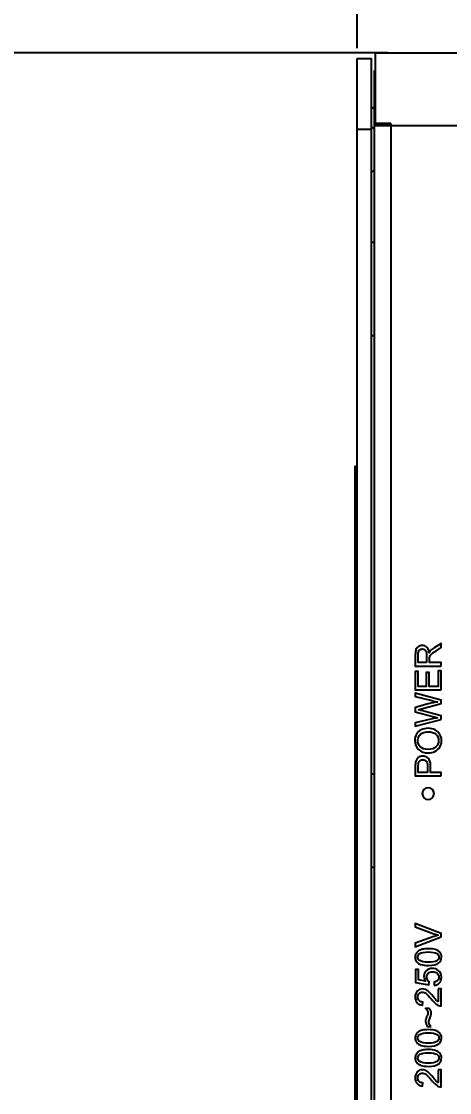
# Model space of a CAD drawing. Header units: millimetres. Extents: x 4086 to 8318, y 123 to 1549.
# Drawn here: x 6904.9 to 6941.2, y 1023.8 to 1114.5 of the extents above; entities that cross this region are included whole.
import ezdxf

# ---------------------------------------------------------------- set-up
doc = ezdxf.new("R2010")
doc.units = ezdxf.units.MM
for name, color, linetype in [('20_ALL_FEATURES', 7, 'Continuous'), ('layer 3', 7, 'Continuous'), ('尺寸', 3, 'Continuous')]:
    doc.layers.add(name, color=color, linetype=linetype)
doc.styles.get("Standard").update_dxf_attribs({"font": ''})
doc.styles.get('Standard').set_extended_font_data('SimSun')
doc.dimstyles.get("Standard").update_dxf_attribs({"dimscale": 6, "dimtxt": 5, "dimasz": 3, "dimexe": 0.18, "dimexo": 0.0625, "dimgap": 0.8, "dimtad": 1, "dimtoh": 1, "dimdec": 1, "dimzin": 0, "dimdsep": 46, "dimtxsty": 'Standard', "dimcen": 0.09, "dimclrd": 256, "dimclre": 256, "dimclrt": 256, "dimadec": 0, "dimazin": 2, "dimtfac": 1, "dimtdec": 1, "dimtofl": 0, "dimtmove": 0, "dimatfit": 3, "dimfxl": 0, "dimtolj": 1, "dimtzin": 0, "dimarcsym": 0})

# ---------------------------------------------------------------- blocks, each defined once
blk = doc.blocks.new('*D82')
at = {"layer": 'Defpoints', "color": 0}
for p in [(6814.754, 1111.814), (6936.316, 1111.814), (6938.836, 973.814)]:
    blk.add_point(p, dxfattribs=at)
at = {"layer": '尺寸', "lineweight": -2}
for p, q in [((6935.941, 1111.814), (6813.674, 1111.814)), ((6814.754, 991.814), (6814.754, 1093.814)), ((6938.461, 973.814), (6813.674, 973.814))]:
    blk.add_line(p, q, dxfattribs=at)
at = {"layer": '尺寸'}
for points in [[(6817.754, 1093.814), (6811.754, 1093.814), (6814.754, 1111.814)], [(6811.754, 991.814), (6817.754, 991.814), (6814.754, 973.814)]]:
    blk.add_solid(points, dxfattribs=at)
at = {"layer": '尺寸', "insert": (6794.954, 1042.814), "char_height": 30, "attachment_point": 5, "rotation": 90}
blk.add_mtext('\\A1;138.0', dxfattribs=at)
blk = doc.blocks.new('*D83')
at = {"layer": 'Defpoints', "color": 0}
for p in [(6749.805, 1111.814), (6936.316, 1111.814), (6918.366, 972.814)]:
    blk.add_point(p, dxfattribs=at)
at = {"layer": '尺寸', "lineweight": -2}
for p, q in [((6935.941, 1111.814), (6748.725, 1111.814)), ((6749.805, 990.814), (6749.805, 1093.814)), ((6917.991, 972.814), (6748.725, 972.814))]:
    blk.add_line(p, q, dxfattribs=at)
at = {"layer": '尺寸'}
for points in [[(6752.805, 1093.814), (6746.805, 1093.814), (6749.805, 1111.814)], [(6746.805, 990.814), (6752.805, 990.814), (6749.805, 972.814)]]:
    blk.add_solid(points, dxfattribs=at)
at = {"layer": '尺寸', "insert": (6730.005, 1042.314), "char_height": 30, "attachment_point": 5, "rotation": 90}
blk.add_mtext('\\A1;139.0', dxfattribs=at)
blk = doc.blocks.new('*D84')
at = {"layer": 'Defpoints', "color": 0}
for p in [(7263.366, 1197.953), (6933.366, 1111.814), (7263.366, 1111.314)]:
    blk.add_point(p, dxfattribs=at)
at = {"layer": '尺寸', "lineweight": -2}
for p, q in [((6933.366, 1112.189), (6933.366, 1199.033)), ((7263.366, 1111.689), (7263.366, 1199.033)), ((6951.366, 1197.953), (7245.366, 1197.953))]:
    blk.add_line(p, q, dxfattribs=at)
at = {"layer": '尺寸'}
for points in [[(6951.366, 1200.953), (6951.366, 1194.953), (6933.366, 1197.953)], [(7245.366, 1194.953), (7245.366, 1200.953), (7263.366, 1197.953)]]:
    blk.add_solid(points, dxfattribs=at)
at = {"layer": '尺寸', "insert": (7098.366, 1217.753), "char_height": 30, "attachment_point": 5}
blk.add_mtext('\\A1;330.0', dxfattribs=at)

msp = doc.modelspace()

# ---------------------------------------------------------------- linework, layer by layer
at = {"layer": '20_ALL_FEATURES', "color": 7, "linetype": 'Continuous'}
for p, q in [((6934.866, 1111.814), (6934.866, 1105.814)), ((6934.866, 1111.814), (7261.866, 1111.814)), ((6933.366, 975.314), (6933.366, 1111.314)), ((6933.366, 1111.314), (6934.566, 1111.314)), ((6934.566, 982.314), (6934.566, 1111.314)), ((6934.816, 983.314), (6934.816, 1110.314)), ((6934.816, 1107.014), (6934.591, 1107.239)), ((6934.816, 1105.314), (6934.591, 1105.539)), ((7261.916, 1105.614), (6934.816, 1105.614)), ((6936.216, 1105.814), (6934.866, 1105.814)), ((6934.866, 1105.775), (6936.216, 1105.775)), ((6936.016, 1105.614), (6936.016, 1105.814)), ((6936.216, 1105.814), (6936.216, 987.814)), ((6934.566, 1105.314), (6933.366, 1105.314)), ((6934.816, 1101.914), (6934.591, 1101.689)), ((6934.566, 1095.764), (6934.816, 1095.764)), ((6934.566, 1087.864), (6934.816, 1087.864)), ((6933.166, 1076.814), (6933.166, 1016.814)), ((6933.166, 1076.814), (6933.366, 1076.814)), ((6933.166, 1074.814), (6933.366, 1074.814)), ((6934.566, 1050.764), (6934.816, 1050.764)), ((6934.566, 1042.864), (6934.816, 1042.864)), ((6933.166, 1038.814), (6933.366, 1038.814)), ((6933.166, 1036.114), (6933.366, 1036.114))]:
    msp.add_line(p, q, dxfattribs=at)
at = {"layer": 'layer 3'}
for points, knots in [([(6940.453, 1059.888), (6940.453, 1059.888), (6938.276, 1059.888), (6938.276, 1059.888), (6938.276, 1059.888), (6938.276, 1059.888), (6938.276, 1060.853), (6938.276, 1060.853), (6938.276, 1060.853), (6938.276, 1061.047), (6938.295, 1061.195), (6938.334, 1061.295), (6938.334, 1061.295), (6938.374, 1061.396), (6938.442, 1061.477), (6938.541, 1061.537), (6938.541, 1061.537), (6938.64, 1061.597), (6938.75, 1061.627), (6938.869, 1061.627), (6938.869, 1061.627), (6939.024, 1061.627), (6939.154, 1061.577), (6939.26, 1061.477), (6939.26, 1061.477), (6939.366, 1061.377), (6939.433, 1061.223), (6939.462, 1061.015), (6939.462, 1061.015), (6939.498, 1061.091), (6939.534, 1061.149), (6939.57, 1061.188), (6939.57, 1061.188), (6939.647, 1061.273), (6939.744, 1061.352), (6939.86, 1061.427), (6939.86, 1061.427), (6939.86, 1061.427), (6940.453, 1061.803), (6940.453, 1061.803), (6940.453, 1061.803), (6940.453, 1061.803), (6940.453, 1061.443), (6940.453, 1061.443), (6940.453, 1061.443), (6940.453, 1061.443), (6940, 1061.156), (6940, 1061.156), (6940, 1061.156), (6939.868, 1061.072), (6939.769, 1061.003), (6939.699, 1060.948), (6939.699, 1060.948), (6939.63, 1060.893), (6939.582, 1060.845), (6939.554, 1060.802), (6939.554, 1060.802), (6939.526, 1060.759), (6939.507, 1060.715), (6939.496, 1060.671), (6939.496, 1060.671), (6939.489, 1060.638), (6939.486, 1060.585), (6939.486, 1060.51), (6939.486, 1060.51), (6939.486, 1060.51), (6939.486, 1060.177), (6939.486, 1060.177), (6939.486, 1060.177), (6939.486, 1060.177), (6940.453, 1060.177), (6940.453, 1060.177), (6940.453, 1060.177), (6940.453, 1060.177), (6940.453, 1059.888), (6940.453, 1059.888)], [0, 0, 0, 0, 0.05, 0.05, 0.05, 0.05, 0.1, 0.1, 0.1, 0.1, 0.15, 0.15, 0.15, 0.15, 0.2, 0.2, 0.2, 0.2, 0.25, 0.25, 0.25, 0.25, 0.3, 0.3, 0.3, 0.3, 0.35, 0.35, 0.35, 0.35, 0.4, 0.4, 0.4, 0.4, 0.45, 0.45, 0.45, 0.45, 0.5, 0.5, 0.5, 0.5, 0.55, 0.55, 0.55, 0.55, 0.6, 0.6, 0.6, 0.6, 0.65, 0.65, 0.65, 0.65, 0.7, 0.7, 0.7, 0.7, 0.75, 0.75, 0.75, 0.75, 0.8, 0.8, 0.8, 0.8, 0.85, 0.85, 0.85, 0.85, 0.9, 0.9, 0.9, 0.9, 1, 1, 1, 1]), ([(6939.236, 1060.177), (6939.236, 1060.177), (6939.236, 1060.795), (6939.236, 1060.795), (6939.236, 1060.795), (6939.236, 1060.927), (6939.223, 1061.029), (6939.195, 1061.103), (6939.195, 1061.103), (6939.169, 1061.177), (6939.125, 1061.234), (6939.065, 1061.272), (6939.065, 1061.272), (6939.005, 1061.31), (6938.94, 1061.329), (6938.87, 1061.329), (6938.87, 1061.329), (6938.767, 1061.329), (6938.682, 1061.292), (6938.615, 1061.218), (6938.615, 1061.218), (6938.549, 1061.143), (6938.516, 1061.026), (6938.516, 1060.865), (6938.516, 1060.865), (6938.516, 1060.865), (6938.516, 1060.177), (6938.516, 1060.177), (6938.516, 1060.177), (6938.516, 1060.177), (6939.236, 1060.177), (6939.236, 1060.177)], [0, 0, 0, 0, 0.111111, 0.111111, 0.111111, 0.111111, 0.222222, 0.222222, 0.222222, 0.222222, 0.333333, 0.333333, 0.333333, 0.333333, 0.444444, 0.444444, 0.444444, 0.444444, 0.555556, 0.555556, 0.555556, 0.555556, 0.666667, 0.666667, 0.666667, 0.666667, 0.777778, 0.777778, 0.777778, 0.777778, 1, 1, 1, 1]), ([(6940.453, 1057.86), (6940.453, 1057.86), (6938.276, 1057.86), (6938.276, 1057.86), (6938.276, 1057.86), (6938.276, 1057.86), (6938.276, 1059.432), (6938.276, 1059.432), (6938.276, 1059.432), (6938.276, 1059.432), (6938.531, 1059.432), (6938.531, 1059.432), (6938.531, 1059.432), (6938.531, 1059.432), (6938.531, 1058.149), (6938.531, 1058.149), (6938.531, 1058.149), (6938.531, 1058.149), (6939.2, 1058.149), (6939.2, 1058.149), (6939.2, 1058.149), (6939.2, 1058.149), (6939.2, 1059.35), (6939.2, 1059.35), (6939.2, 1059.35), (6939.2, 1059.35), (6939.455, 1059.35), (6939.455, 1059.35), (6939.455, 1059.35), (6939.455, 1059.35), (6939.455, 1058.149), (6939.455, 1058.149), (6939.455, 1058.149), (6939.455, 1058.149), (6940.197, 1058.149), (6940.197, 1058.149), (6940.197, 1058.149), (6940.197, 1058.149), (6940.197, 1059.484), (6940.197, 1059.484), (6940.197, 1059.484), (6940.197, 1059.484), (6940.453, 1059.484), (6940.453, 1059.484), (6940.453, 1059.484), (6940.453, 1059.484), (6940.453, 1057.86), (6940.453, 1057.86)], [0, 0, 0, 0, 0.076923, 0.076923, 0.076923, 0.076923, 0.153846, 0.153846, 0.153846, 0.153846, 0.230769, 0.230769, 0.230769, 0.230769, 0.307692, 0.307692, 0.307692, 0.307692, 0.384615, 0.384615, 0.384615, 0.384615, 0.461538, 0.461538, 0.461538, 0.461538, 0.538462, 0.538462, 0.538462, 0.538462, 0.615385, 0.615385, 0.615385, 0.615385, 0.692308, 0.692308, 0.692308, 0.692308, 0.769231, 0.769231, 0.769231, 0.769231, 0.846154, 0.846154, 0.846154, 0.846154, 1, 1, 1, 1]), ([(6940.453, 1055.36), (6940.453, 1055.36), (6938.276, 1054.787), (6938.276, 1054.787), (6938.276, 1054.787), (6938.276, 1054.787), (6938.276, 1055.086), (6938.276, 1055.086), (6938.276, 1055.086), (6938.276, 1055.086), (6939.703, 1055.412), (6939.703, 1055.412), (6939.703, 1055.412), (6939.853, 1055.447), (6940.001, 1055.479), (6940.148, 1055.506), (6940.148, 1055.506), (6939.916, 1055.563), (6939.782, 1055.596), (6939.747, 1055.606), (6939.747, 1055.606), (6939.747, 1055.606), (6938.276, 1056.018), (6938.276, 1056.018), (6938.276, 1056.018), (6938.276, 1056.018), (6938.276, 1056.365), (6938.276, 1056.365), (6938.276, 1056.365), (6938.276, 1056.365), (6939.378, 1056.677), (6939.378, 1056.677), (6939.378, 1056.677), (6939.652, 1056.753), (6939.908, 1056.81), (6940.148, 1056.847), (6940.148, 1056.847), (6940.011, 1056.875), (6939.853, 1056.912), (6939.675, 1056.958), (6939.675, 1056.958), (6939.675, 1056.958), (6938.276, 1057.298), (6938.276, 1057.298), (6938.276, 1057.298), (6938.276, 1057.298), (6938.276, 1057.587), (6938.276, 1057.587), (6938.276, 1057.587), (6938.276, 1057.587), (6940.453, 1056.991), (6940.453, 1056.991), (6940.453, 1056.991), (6940.453, 1056.991), (6940.453, 1056.711), (6940.453, 1056.711), (6940.453, 1056.711), (6940.453, 1056.711), (6938.794, 1056.254), (6938.794, 1056.254), (6938.794, 1056.254), (6938.655, 1056.216), (6938.57, 1056.192), (6938.539, 1056.184), (6938.539, 1056.184), (6938.638, 1056.159), (6938.723, 1056.137), (6938.794, 1056.117), (6938.794, 1056.117), (6938.794, 1056.117), (6940.453, 1055.661), (6940.453, 1055.661), (6940.453, 1055.661), (6940.453, 1055.661), (6940.453, 1055.36), (6940.453, 1055.36)], [0, 0, 0, 0, 0.05, 0.05, 0.05, 0.05, 0.1, 0.1, 0.1, 0.1, 0.15, 0.15, 0.15, 0.15, 0.2, 0.2, 0.2, 0.2, 0.25, 0.25, 0.25, 0.25, 0.3, 0.3, 0.3, 0.3, 0.35, 0.35, 0.35, 0.35, 0.4, 0.4, 0.4, 0.4, 0.45, 0.45, 0.45, 0.45, 0.5, 0.5, 0.5, 0.5, 0.55, 0.55, 0.55, 0.55, 0.6, 0.6, 0.6, 0.6, 0.65, 0.65, 0.65, 0.65, 0.7, 0.7, 0.7, 0.7, 0.75, 0.75, 0.75, 0.75, 0.8, 0.8, 0.8, 0.8, 0.85, 0.85, 0.85, 0.85, 0.9, 0.9, 0.9, 0.9, 1, 1, 1, 1]), ([(6939.393, 1052.531), (6939.032, 1052.531), (6938.75, 1052.628), (6938.545, 1052.822), (6938.545, 1052.822), (6938.341, 1053.016), (6938.239, 1053.267), (6938.239, 1053.574), (6938.239, 1053.574), (6938.239, 1053.775), (6938.287, 1053.956), (6938.383, 1054.118), (6938.383, 1054.118), (6938.479, 1054.279), (6938.613, 1054.402), (6938.784, 1054.487), (6938.784, 1054.487), (6938.956, 1054.571), (6939.15, 1054.614), (6939.368, 1054.614), (6939.368, 1054.614), (6939.588, 1054.614), (6939.786, 1054.569), (6939.96, 1054.48), (6939.96, 1054.48), (6940.134, 1054.391), (6940.266, 1054.265), (6940.355, 1054.101), (6940.355, 1054.101), (6940.445, 1053.938), (6940.489, 1053.761), (6940.489, 1053.572), (6940.489, 1053.572), (6940.489, 1053.367), (6940.44, 1053.184), (6940.341, 1053.023), (6940.341, 1053.023), (6940.242, 1052.861), (6940.107, 1052.739), (6939.936, 1052.656), (6939.936, 1052.656), (6939.765, 1052.572), (6939.584, 1052.531), (6939.393, 1052.531)], [0, 0, 0, 0, 0.083333, 0.083333, 0.083333, 0.083333, 0.166667, 0.166667, 0.166667, 0.166667, 0.25, 0.25, 0.25, 0.25, 0.333333, 0.333333, 0.333333, 0.333333, 0.416667, 0.416667, 0.416667, 0.416667, 0.5, 0.5, 0.5, 0.5, 0.583333, 0.583333, 0.583333, 0.583333, 0.666667, 0.666667, 0.666667, 0.666667, 0.75, 0.75, 0.75, 0.75, 0.833333, 0.833333, 0.833333, 0.833333, 1, 1, 1, 1]), ([(6939.398, 1052.829), (6939.66, 1052.829), (6939.866, 1052.899), (6940.017, 1053.04), (6940.017, 1053.04), (6940.167, 1053.181), (6940.243, 1053.358), (6940.243, 1053.571), (6940.243, 1053.571), (6940.243, 1053.788), (6940.167, 1053.966), (6940.015, 1054.106), (6940.015, 1054.106), (6939.863, 1054.246), (6939.647, 1054.316), (6939.367, 1054.316), (6939.367, 1054.316), (6939.19, 1054.316), (6939.036, 1054.286), (6938.904, 1054.226), (6938.904, 1054.226), (6938.772, 1054.166), (6938.67, 1054.079), (6938.598, 1053.964), (6938.598, 1053.964), (6938.525, 1053.848), (6938.489, 1053.719), (6938.489, 1053.575), (6938.489, 1053.575), (6938.489, 1053.372), (6938.559, 1053.196), (6938.698, 1053.049), (6938.698, 1053.049), (6938.838, 1052.902), (6939.071, 1052.829), (6939.398, 1052.829)], [0, 0, 0, 0, 0.1, 0.1, 0.1, 0.1, 0.2, 0.2, 0.2, 0.2, 0.3, 0.3, 0.3, 0.3, 0.4, 0.4, 0.4, 0.4, 0.5, 0.5, 0.5, 0.5, 0.6, 0.6, 0.6, 0.6, 0.7, 0.7, 0.7, 0.7, 0.8, 0.8, 0.8, 0.8, 1, 1, 1, 1]), ([(6940.453, 1050.591), (6940.453, 1050.591), (6938.276, 1050.591), (6938.276, 1050.591), (6938.276, 1050.591), (6938.276, 1050.591), (6938.276, 1051.413), (6938.276, 1051.413), (6938.276, 1051.413), (6938.276, 1051.557), (6938.283, 1051.668), (6938.296, 1051.744), (6938.296, 1051.744), (6938.314, 1051.851), (6938.348, 1051.941), (6938.398, 1052.014), (6938.398, 1052.014), (6938.448, 1052.086), (6938.518, 1052.144), (6938.608, 1052.188), (6938.608, 1052.188), (6938.697, 1052.232), (6938.796, 1052.254), (6938.904, 1052.254), (6938.904, 1052.254), (6939.089, 1052.254), (6939.245, 1052.195), (6939.373, 1052.077), (6939.373, 1052.077), (6939.501, 1051.96), (6939.565, 1051.746), (6939.565, 1051.438), (6939.565, 1051.438), (6939.565, 1051.438), (6939.565, 1050.88), (6939.565, 1050.88), (6939.565, 1050.88), (6939.565, 1050.88), (6940.453, 1050.88), (6940.453, 1050.88), (6940.453, 1050.88), (6940.453, 1050.88), (6940.453, 1050.591), (6940.453, 1050.591)], [0, 0, 0, 0, 0.083333, 0.083333, 0.083333, 0.083333, 0.166667, 0.166667, 0.166667, 0.166667, 0.25, 0.25, 0.25, 0.25, 0.333333, 0.333333, 0.333333, 0.333333, 0.416667, 0.416667, 0.416667, 0.416667, 0.5, 0.5, 0.5, 0.5, 0.583333, 0.583333, 0.583333, 0.583333, 0.666667, 0.666667, 0.666667, 0.666667, 0.75, 0.75, 0.75, 0.75, 0.833333, 0.833333, 0.833333, 0.833333, 1, 1, 1, 1]), ([(6939.31, 1050.88), (6939.31, 1050.88), (6939.31, 1051.442), (6939.31, 1051.442), (6939.31, 1051.442), (6939.31, 1051.629), (6939.275, 1051.761), (6939.206, 1051.839), (6939.206, 1051.839), (6939.136, 1051.917), (6939.039, 1051.956), (6938.913, 1051.956), (6938.913, 1051.956), (6938.822, 1051.956), (6938.744, 1051.934), (6938.679, 1051.887), (6938.679, 1051.887), (6938.614, 1051.841), (6938.571, 1051.78), (6938.55, 1051.705), (6938.55, 1051.705), (6938.538, 1051.657), (6938.531, 1051.567), (6938.531, 1051.437), (6938.531, 1051.437), (6938.531, 1051.437), (6938.531, 1050.88), (6938.531, 1050.88), (6938.531, 1050.88), (6938.531, 1050.88), (6939.31, 1050.88), (6939.31, 1050.88)], [0, 0, 0, 0, 0.111111, 0.111111, 0.111111, 0.111111, 0.222222, 0.222222, 0.222222, 0.222222, 0.333333, 0.333333, 0.333333, 0.333333, 0.444444, 0.444444, 0.444444, 0.444444, 0.555556, 0.555556, 0.555556, 0.555556, 0.666667, 0.666667, 0.666667, 0.666667, 0.777778, 0.777778, 0.777778, 0.777778, 1, 1, 1, 1]), ([(6940.453, 1036.954), (6940.453, 1036.954), (6938.276, 1036.112), (6938.276, 1036.112), (6938.276, 1036.112), (6938.276, 1036.112), (6938.276, 1036.424), (6938.276, 1036.424), (6938.276, 1036.424), (6938.276, 1036.424), (6939.858, 1036.99), (6939.858, 1036.99), (6939.858, 1036.99), (6939.984, 1037.035), (6940.103, 1037.074), (6940.214, 1037.104), (6940.214, 1037.104), (6940.095, 1037.137), (6939.976, 1037.176), (6939.858, 1037.221), (6939.858, 1037.221), (6939.858, 1037.221), (6938.276, 1037.808), (6938.276, 1037.808), (6938.276, 1037.808), (6938.276, 1037.808), (6938.276, 1038.102), (6938.276, 1038.102), (6938.276, 1038.102), (6938.276, 1038.102), (6940.453, 1037.253), (6940.453, 1037.253), (6940.453, 1037.253), (6940.453, 1037.253), (6940.453, 1036.954), (6940.453, 1036.954)], [0, 0, 0, 0, 0.1, 0.1, 0.1, 0.1, 0.2, 0.2, 0.2, 0.2, 0.3, 0.3, 0.3, 0.3, 0.4, 0.4, 0.4, 0.4, 0.5, 0.5, 0.5, 0.5, 0.6, 0.6, 0.6, 0.6, 0.7, 0.7, 0.7, 0.7, 0.8, 0.8, 0.8, 0.8, 1, 1, 1, 1]), ([(6939.378, 1034.536), (6939.121, 1034.536), (6938.914, 1034.562), (6938.757, 1034.615), (6938.757, 1034.615), (6938.599, 1034.668), (6938.478, 1034.747), (6938.393, 1034.851), (6938.393, 1034.851), (6938.309, 1034.955), (6938.267, 1035.086), (6938.267, 1035.244), (6938.267, 1035.244), (6938.267, 1035.361), (6938.29, 1035.463), (6938.337, 1035.552), (6938.337, 1035.552), (6938.384, 1035.64), (6938.452, 1035.713), (6938.541, 1035.77), (6938.541, 1035.77), (6938.629, 1035.826), (6938.737, 1035.871), (6938.864, 1035.904), (6938.864, 1035.904), (6938.991, 1035.936), (6939.163, 1035.953), (6939.378, 1035.953), (6939.378, 1035.953), (6939.634, 1035.953), (6939.841, 1035.926), (6939.998, 1035.874), (6939.998, 1035.874), (6940.155, 1035.822), (6940.276, 1035.743), (6940.361, 1035.639), (6940.361, 1035.639), (6940.447, 1035.535), (6940.489, 1035.403), (6940.489, 1035.244), (6940.489, 1035.244), (6940.489, 1035.035), (6940.415, 1034.87), (6940.265, 1034.751), (6940.265, 1034.751), (6940.083, 1034.607), (6939.787, 1034.536), (6939.378, 1034.536)], [0, 0, 0, 0, 0.076923, 0.076923, 0.076923, 0.076923, 0.153846, 0.153846, 0.153846, 0.153846, 0.230769, 0.230769, 0.230769, 0.230769, 0.307692, 0.307692, 0.307692, 0.307692, 0.384615, 0.384615, 0.384615, 0.384615, 0.461538, 0.461538, 0.461538, 0.461538, 0.538462, 0.538462, 0.538462, 0.538462, 0.615385, 0.615385, 0.615385, 0.615385, 0.692308, 0.692308, 0.692308, 0.692308, 0.769231, 0.769231, 0.769231, 0.769231, 0.846154, 0.846154, 0.846154, 0.846154, 1, 1, 1, 1]), ([(6939.379, 1034.809), (6939.738, 1034.809), (6939.976, 1034.851), (6940.093, 1034.935), (6940.093, 1034.935), (6940.211, 1035.018), (6940.27, 1035.122), (6940.27, 1035.244), (6940.27, 1035.244), (6940.27, 1035.367), (6940.211, 1035.47), (6940.093, 1035.554), (6940.093, 1035.554), (6939.974, 1035.637), (6939.737, 1035.679), (6939.379, 1035.679), (6939.379, 1035.679), (6939.021, 1035.679), (6938.783, 1035.637), (6938.665, 1035.554), (6938.665, 1035.554), (6938.547, 1035.471), (6938.489, 1035.366), (6938.489, 1035.241), (6938.489, 1035.241), (6938.489, 1035.119), (6938.541, 1035.02), (6938.645, 1034.947), (6938.645, 1034.947), (6938.777, 1034.855), (6939.022, 1034.809), (6939.379, 1034.809)], [0, 0, 0, 0, 0.111111, 0.111111, 0.111111, 0.111111, 0.222222, 0.222222, 0.222222, 0.222222, 0.333333, 0.333333, 0.333333, 0.333333, 0.444444, 0.444444, 0.444444, 0.444444, 0.555556, 0.555556, 0.555556, 0.555556, 0.666667, 0.666667, 0.666667, 0.666667, 0.777778, 0.777778, 0.777778, 0.777778, 1, 1, 1, 1]), ([(6939.881, 1032.845), (6939.881, 1032.845), (6939.86, 1033.124), (6939.86, 1033.124), (6939.86, 1033.124), (6939.996, 1033.145), (6940.098, 1033.193), (6940.167, 1033.268), (6940.167, 1033.268), (6940.236, 1033.343), (6940.27, 1033.435), (6940.27, 1033.543), (6940.27, 1033.543), (6940.27, 1033.673), (6940.222, 1033.782), (6940.125, 1033.871), (6940.125, 1033.871), (6940.028, 1033.959), (6939.899, 1034.003), (6939.739, 1034.003), (6939.739, 1034.003), (6939.586, 1034.003), (6939.466, 1033.961), (6939.378, 1033.877), (6939.378, 1033.877), (6939.29, 1033.792), (6939.246, 1033.68), (6939.246, 1033.541), (6939.246, 1033.541), (6939.246, 1033.454), (6939.265, 1033.376), (6939.305, 1033.307), (6939.305, 1033.307), (6939.344, 1033.239), (6939.396, 1033.185), (6939.458, 1033.146), (6939.458, 1033.146), (6939.458, 1033.146), (6939.422, 1032.893), (6939.422, 1032.893), (6939.422, 1032.893), (6939.422, 1032.893), (6938.303, 1033.103), (6938.303, 1033.103), (6938.303, 1033.103), (6938.303, 1033.103), (6938.303, 1034.183), (6938.303, 1034.183), (6938.303, 1034.183), (6938.303, 1034.183), (6938.559, 1034.183), (6938.559, 1034.183), (6938.559, 1034.183), (6938.559, 1034.183), (6938.559, 1033.317), (6938.559, 1033.317), (6938.559, 1033.317), (6938.559, 1033.317), (6939.146, 1033.201), (6939.146, 1033.201), (6939.146, 1033.201), (6939.054, 1033.331), (6939.008, 1033.468), (6939.008, 1033.611), (6939.008, 1033.611), (6939.008, 1033.8), (6939.074, 1033.96), (6939.206, 1034.09), (6939.206, 1034.09), (6939.338, 1034.221), (6939.507, 1034.286), (6939.714, 1034.286), (6939.714, 1034.286), (6939.911, 1034.286), (6940.081, 1034.229), (6940.225, 1034.114), (6940.225, 1034.114), (6940.401, 1033.975), (6940.489, 1033.784), (6940.489, 1033.543), (6940.489, 1033.543), (6940.489, 1033.345), (6940.433, 1033.184), (6940.322, 1033.059), (6940.322, 1033.059), (6940.211, 1032.934), (6940.065, 1032.863), (6939.881, 1032.845)], [0, 0, 0, 0, 0.043478, 0.043478, 0.043478, 0.043478, 0.086957, 0.086957, 0.086957, 0.086957, 0.130435, 0.130435, 0.130435, 0.130435, 0.173913, 0.173913, 0.173913, 0.173913, 0.217391, 0.217391, 0.217391, 0.217391, 0.26087, 0.26087, 0.26087, 0.26087, 0.304348, 0.304348, 0.304348, 0.304348, 0.347826, 0.347826, 0.347826, 0.347826, 0.391304, 0.391304, 0.391304, 0.391304, 0.434783, 0.434783, 0.434783, 0.434783, 0.478261, 0.478261, 0.478261, 0.478261, 0.521739, 0.521739, 0.521739, 0.521739, 0.565217, 0.565217, 0.565217, 0.565217, 0.608696, 0.608696, 0.608696, 0.608696, 0.652174, 0.652174, 0.652174, 0.652174, 0.695652, 0.695652, 0.695652, 0.695652, 0.73913, 0.73913, 0.73913, 0.73913, 0.782609, 0.782609, 0.782609, 0.782609, 0.826087, 0.826087, 0.826087, 0.826087, 0.869565, 0.869565, 0.869565, 0.869565, 0.913043, 0.913043, 0.913043, 0.913043, 1, 1, 1, 1]), ([(6940.197, 1032.555), (6940.197, 1032.555), (6940.453, 1032.555), (6940.453, 1032.555), (6940.453, 1032.555), (6940.453, 1032.555), (6940.453, 1031.114), (6940.453, 1031.114), (6940.453, 1031.114), (6940.388, 1031.112), (6940.327, 1031.123), (6940.267, 1031.146), (6940.267, 1031.146), (6940.169, 1031.183), (6940.072, 1031.242), (6939.977, 1031.324), (6939.977, 1031.324), (6939.883, 1031.405), (6939.773, 1031.522), (6939.649, 1031.673), (6939.649, 1031.673), (6939.455, 1031.909), (6939.301, 1032.069), (6939.188, 1032.153), (6939.188, 1032.153), (6939.074, 1032.237), (6938.967, 1032.279), (6938.866, 1032.279), (6938.866, 1032.279), (6938.76, 1032.279), (6938.67, 1032.241), (6938.598, 1032.165), (6938.598, 1032.165), (6938.525, 1032.089), (6938.489, 1031.989), (6938.489, 1031.867), (6938.489, 1031.867), (6938.489, 1031.738), (6938.527, 1031.635), (6938.604, 1031.557), (6938.604, 1031.557), (6938.681, 1031.48), (6938.787, 1031.441), (6938.923, 1031.44), (6938.923, 1031.44), (6938.923, 1031.44), (6938.896, 1031.166), (6938.896, 1031.166), (6938.896, 1031.166), (6938.691, 1031.185), (6938.535, 1031.256), (6938.428, 1031.378), (6938.428, 1031.378), (6938.32, 1031.501), (6938.267, 1031.666), (6938.267, 1031.873), (6938.267, 1031.873), (6938.267, 1032.082), (6938.324, 1032.248), (6938.44, 1032.369), (6938.44, 1032.369), (6938.556, 1032.492), (6938.7, 1032.552), (6938.872, 1032.552), (6938.872, 1032.552), (6938.959, 1032.552), (6939.044, 1032.535), (6939.129, 1032.499), (6939.129, 1032.499), (6939.213, 1032.463), (6939.302, 1032.404), (6939.395, 1032.321), (6939.395, 1032.321), (6939.488, 1032.238), (6939.616, 1032.101), (6939.778, 1031.909), (6939.778, 1031.909), (6939.913, 1031.749), (6940.004, 1031.645), (6940.052, 1031.6), (6940.052, 1031.6), (6940.1, 1031.554), (6940.149, 1031.517), (6940.197, 1031.487), (6940.197, 1031.487), (6940.197, 1031.487), (6940.197, 1032.555), (6940.197, 1032.555)], [0, 0, 0, 0, 0.043478, 0.043478, 0.043478, 0.043478, 0.086957, 0.086957, 0.086957, 0.086957, 0.130435, 0.130435, 0.130435, 0.130435, 0.173913, 0.173913, 0.173913, 0.173913, 0.217391, 0.217391, 0.217391, 0.217391, 0.26087, 0.26087, 0.26087, 0.26087, 0.304348, 0.304348, 0.304348, 0.304348, 0.347826, 0.347826, 0.347826, 0.347826, 0.391304, 0.391304, 0.391304, 0.391304, 0.434783, 0.434783, 0.434783, 0.434783, 0.478261, 0.478261, 0.478261, 0.478261, 0.521739, 0.521739, 0.521739, 0.521739, 0.565217, 0.565217, 0.565217, 0.565217, 0.608696, 0.608696, 0.608696, 0.608696, 0.652174, 0.652174, 0.652174, 0.652174, 0.695652, 0.695652, 0.695652, 0.695652, 0.73913, 0.73913, 0.73913, 0.73913, 0.782609, 0.782609, 0.782609, 0.782609, 0.826087, 0.826087, 0.826087, 0.826087, 0.869565, 0.869565, 0.869565, 0.869565, 0.913043, 0.913043, 0.913043, 0.913043, 1, 1, 1, 1]), ([(6939.623, 1029.378), (6939.623, 1029.378), (6939.319, 1029.378), (6939.319, 1029.378), (6939.319, 1029.378), (6939.201, 1029.483), (6939.142, 1029.621), (6939.142, 1029.791), (6939.142, 1029.791), (6939.142, 1029.851), (6939.151, 1029.913), (6939.169, 1029.979), (6939.169, 1029.979), (6939.186, 1030.044), (6939.221, 1030.137), (6939.272, 1030.258), (6939.272, 1030.258), (6939.301, 1030.326), (6939.321, 1030.377), (6939.329, 1030.412), (6939.329, 1030.412), (6939.338, 1030.446), (6939.343, 1030.48), (6939.343, 1030.515), (6939.343, 1030.515), (6939.343, 1030.58), (6939.324, 1030.646), (6939.285, 1030.715), (6939.285, 1030.715), (6939.246, 1030.784), (6939.197, 1030.845), (6939.139, 1030.898), (6939.139, 1030.898), (6939.139, 1030.898), (6939.455, 1030.898), (6939.455, 1030.898), (6939.455, 1030.898), (6939.514, 1030.835), (6939.557, 1030.771), (6939.583, 1030.706), (6939.583, 1030.706), (6939.609, 1030.641), (6939.623, 1030.568), (6939.623, 1030.487), (6939.623, 1030.487), (6939.623, 1030.427), (6939.616, 1030.37), (6939.602, 1030.317), (6939.602, 1030.317), (6939.588, 1030.262), (6939.554, 1030.177), (6939.502, 1030.06), (6939.502, 1030.06), (6939.448, 1029.942), (6939.422, 1029.844), (6939.422, 1029.766), (6939.422, 1029.766), (6939.422, 1029.702), (6939.436, 1029.643), (6939.463, 1029.587), (6939.463, 1029.587), (6939.489, 1029.531), (6939.543, 1029.461), (6939.623, 1029.378)], [0, 0, 0, 0, 0.058824, 0.058824, 0.058824, 0.058824, 0.117647, 0.117647, 0.117647, 0.117647, 0.176471, 0.176471, 0.176471, 0.176471, 0.235294, 0.235294, 0.235294, 0.235294, 0.294118, 0.294118, 0.294118, 0.294118, 0.352941, 0.352941, 0.352941, 0.352941, 0.411765, 0.411765, 0.411765, 0.411765, 0.470588, 0.470588, 0.470588, 0.470588, 0.529412, 0.529412, 0.529412, 0.529412, 0.588235, 0.588235, 0.588235, 0.588235, 0.647059, 0.647059, 0.647059, 0.647059, 0.705882, 0.705882, 0.705882, 0.705882, 0.764706, 0.764706, 0.764706, 0.764706, 0.823529, 0.823529, 0.823529, 0.823529, 0.882353, 0.882353, 0.882353, 0.882353, 1, 1, 1, 1]), ([(6939.378, 1027.687), (6939.121, 1027.687), (6938.914, 1027.713), (6938.757, 1027.766), (6938.757, 1027.766), (6938.599, 1027.819), (6938.478, 1027.898), (6938.393, 1028.002), (6938.393, 1028.002), (6938.309, 1028.106), (6938.267, 1028.237), (6938.267, 1028.395), (6938.267, 1028.395), (6938.267, 1028.512), (6938.29, 1028.614), (6938.337, 1028.703), (6938.337, 1028.703), (6938.384, 1028.791), (6938.452, 1028.864), (6938.541, 1028.921), (6938.541, 1028.921), (6938.629, 1028.978), (6938.737, 1029.022), (6938.864, 1029.055), (6938.864, 1029.055), (6938.991, 1029.088), (6939.163, 1029.104), (6939.378, 1029.104), (6939.378, 1029.104), (6939.634, 1029.104), (6939.841, 1029.078), (6939.998, 1029.025), (6939.998, 1029.025), (6940.155, 1028.973), (6940.276, 1028.895), (6940.361, 1028.79), (6940.361, 1028.79), (6940.447, 1028.686), (6940.489, 1028.555), (6940.489, 1028.395), (6940.489, 1028.395), (6940.489, 1028.186), (6940.415, 1028.021), (6940.265, 1027.902), (6940.265, 1027.902), (6940.083, 1027.758), (6939.787, 1027.687), (6939.378, 1027.687)], [0, 0, 0, 0, 0.076923, 0.076923, 0.076923, 0.076923, 0.153846, 0.153846, 0.153846, 0.153846, 0.230769, 0.230769, 0.230769, 0.230769, 0.307692, 0.307692, 0.307692, 0.307692, 0.384615, 0.384615, 0.384615, 0.384615, 0.461538, 0.461538, 0.461538, 0.461538, 0.538462, 0.538462, 0.538462, 0.538462, 0.615385, 0.615385, 0.615385, 0.615385, 0.692308, 0.692308, 0.692308, 0.692308, 0.769231, 0.769231, 0.769231, 0.769231, 0.846154, 0.846154, 0.846154, 0.846154, 1, 1, 1, 1]), ([(6939.379, 1027.961), (6939.738, 1027.961), (6939.976, 1028.002), (6940.093, 1028.086), (6940.093, 1028.086), (6940.211, 1028.17), (6940.27, 1028.273), (6940.27, 1028.395), (6940.27, 1028.395), (6940.27, 1028.518), (6940.211, 1028.622), (6940.093, 1028.705), (6940.093, 1028.705), (6939.974, 1028.789), (6939.737, 1028.83), (6939.379, 1028.83), (6939.379, 1028.83), (6939.021, 1028.83), (6938.783, 1028.789), (6938.665, 1028.705), (6938.665, 1028.705), (6938.547, 1028.622), (6938.489, 1028.518), (6938.489, 1028.392), (6938.489, 1028.392), (6938.489, 1028.27), (6938.541, 1028.171), (6938.645, 1028.098), (6938.645, 1028.098), (6938.777, 1028.006), (6939.022, 1027.961), (6939.379, 1027.961)], [0, 0, 0, 0, 0.111111, 0.111111, 0.111111, 0.111111, 0.222222, 0.222222, 0.222222, 0.222222, 0.333333, 0.333333, 0.333333, 0.333333, 0.444444, 0.444444, 0.444444, 0.444444, 0.555556, 0.555556, 0.555556, 0.555556, 0.666667, 0.666667, 0.666667, 0.666667, 0.777778, 0.777778, 0.777778, 0.777778, 1, 1, 1, 1]), ([(6939.378, 1025.996), (6939.121, 1025.996), (6938.914, 1026.022), (6938.757, 1026.075), (6938.757, 1026.075), (6938.599, 1026.128), (6938.478, 1026.207), (6938.393, 1026.311), (6938.393, 1026.311), (6938.309, 1026.415), (6938.267, 1026.546), (6938.267, 1026.704), (6938.267, 1026.704), (6938.267, 1026.821), (6938.29, 1026.923), (6938.337, 1027.012), (6938.337, 1027.012), (6938.384, 1027.1), (6938.452, 1027.173), (6938.541, 1027.23), (6938.541, 1027.23), (6938.629, 1027.287), (6938.737, 1027.331), (6938.864, 1027.364), (6938.864, 1027.364), (6938.991, 1027.397), (6939.163, 1027.413), (6939.378, 1027.413), (6939.378, 1027.413), (6939.634, 1027.413), (6939.841, 1027.387), (6939.998, 1027.334), (6939.998, 1027.334), (6940.155, 1027.282), (6940.276, 1027.204), (6940.361, 1027.099), (6940.361, 1027.099), (6940.447, 1026.995), (6940.489, 1026.864), (6940.489, 1026.704), (6940.489, 1026.704), (6940.489, 1026.495), (6940.415, 1026.33), (6940.265, 1026.211), (6940.265, 1026.211), (6940.083, 1026.067), (6939.787, 1025.996), (6939.378, 1025.996)], [0, 0, 0, 0, 0.076923, 0.076923, 0.076923, 0.076923, 0.153846, 0.153846, 0.153846, 0.153846, 0.230769, 0.230769, 0.230769, 0.230769, 0.307692, 0.307692, 0.307692, 0.307692, 0.384615, 0.384615, 0.384615, 0.384615, 0.461538, 0.461538, 0.461538, 0.461538, 0.538462, 0.538462, 0.538462, 0.538462, 0.615385, 0.615385, 0.615385, 0.615385, 0.692308, 0.692308, 0.692308, 0.692308, 0.769231, 0.769231, 0.769231, 0.769231, 0.846154, 0.846154, 0.846154, 0.846154, 1, 1, 1, 1]), ([(6939.379, 1026.27), (6939.738, 1026.27), (6939.976, 1026.311), (6940.093, 1026.395), (6940.093, 1026.395), (6940.211, 1026.479), (6940.27, 1026.582), (6940.27, 1026.704), (6940.27, 1026.704), (6940.27, 1026.827), (6940.211, 1026.931), (6940.093, 1027.014), (6940.093, 1027.014), (6939.974, 1027.098), (6939.737, 1027.139), (6939.379, 1027.139), (6939.379, 1027.139), (6939.021, 1027.139), (6938.783, 1027.098), (6938.665, 1027.014), (6938.665, 1027.014), (6938.547, 1026.931), (6938.489, 1026.827), (6938.489, 1026.701), (6938.489, 1026.701), (6938.489, 1026.579), (6938.541, 1026.48), (6938.645, 1026.407), (6938.645, 1026.407), (6938.777, 1026.315), (6939.022, 1026.27), (6939.379, 1026.27)], [0, 0, 0, 0, 0.111111, 0.111111, 0.111111, 0.111111, 0.222222, 0.222222, 0.222222, 0.222222, 0.333333, 0.333333, 0.333333, 0.333333, 0.444444, 0.444444, 0.444444, 0.444444, 0.555556, 0.555556, 0.555556, 0.555556, 0.666667, 0.666667, 0.666667, 0.666667, 0.777778, 0.777778, 0.777778, 0.777778, 1, 1, 1, 1]), ([(6940.197, 1025.707), (6940.197, 1025.707), (6940.453, 1025.707), (6940.453, 1025.707), (6940.453, 1025.707), (6940.453, 1025.707), (6940.453, 1024.265), (6940.453, 1024.265), (6940.453, 1024.265), (6940.388, 1024.264), (6940.327, 1024.274), (6940.267, 1024.297), (6940.267, 1024.297), (6940.169, 1024.334), (6940.072, 1024.393), (6939.977, 1024.475), (6939.977, 1024.475), (6939.883, 1024.556), (6939.773, 1024.673), (6939.649, 1024.824), (6939.649, 1024.824), (6939.455, 1025.06), (6939.301, 1025.22), (6939.188, 1025.304), (6939.188, 1025.304), (6939.074, 1025.388), (6938.967, 1025.43), (6938.866, 1025.43), (6938.866, 1025.43), (6938.76, 1025.43), (6938.67, 1025.392), (6938.598, 1025.316), (6938.598, 1025.316), (6938.525, 1025.24), (6938.489, 1025.141), (6938.489, 1025.019), (6938.489, 1025.019), (6938.489, 1024.889), (6938.527, 1024.786), (6938.604, 1024.708), (6938.604, 1024.708), (6938.681, 1024.631), (6938.787, 1024.592), (6938.923, 1024.591), (6938.923, 1024.591), (6938.923, 1024.591), (6938.896, 1024.317), (6938.896, 1024.317), (6938.896, 1024.317), (6938.691, 1024.336), (6938.535, 1024.407), (6938.428, 1024.53), (6938.428, 1024.53), (6938.32, 1024.653), (6938.267, 1024.817), (6938.267, 1025.025), (6938.267, 1025.025), (6938.267, 1025.233), (6938.324, 1025.399), (6938.44, 1025.521), (6938.44, 1025.521), (6938.556, 1025.643), (6938.7, 1025.704), (6938.872, 1025.704), (6938.872, 1025.704), (6938.959, 1025.704), (6939.044, 1025.686), (6939.129, 1025.65), (6939.129, 1025.65), (6939.213, 1025.615), (6939.302, 1025.555), (6939.395, 1025.473), (6939.395, 1025.473), (6939.488, 1025.39), (6939.616, 1025.252), (6939.778, 1025.061), (6939.778, 1025.061), (6939.913, 1024.9), (6940.004, 1024.797), (6940.052, 1024.751), (6940.052, 1024.751), (6940.1, 1024.705), (6940.149, 1024.668), (6940.197, 1024.638), (6940.197, 1024.638), (6940.197, 1024.638), (6940.197, 1025.707), (6940.197, 1025.707)], [0, 0, 0, 0, 0.043478, 0.043478, 0.043478, 0.043478, 0.086957, 0.086957, 0.086957, 0.086957, 0.130435, 0.130435, 0.130435, 0.130435, 0.173913, 0.173913, 0.173913, 0.173913, 0.217391, 0.217391, 0.217391, 0.217391, 0.26087, 0.26087, 0.26087, 0.26087, 0.304348, 0.304348, 0.304348, 0.304348, 0.347826, 0.347826, 0.347826, 0.347826, 0.391304, 0.391304, 0.391304, 0.391304, 0.434783, 0.434783, 0.434783, 0.434783, 0.478261, 0.478261, 0.478261, 0.478261, 0.521739, 0.521739, 0.521739, 0.521739, 0.565217, 0.565217, 0.565217, 0.565217, 0.608696, 0.608696, 0.608696, 0.608696, 0.652174, 0.652174, 0.652174, 0.652174, 0.695652, 0.695652, 0.695652, 0.695652, 0.73913, 0.73913, 0.73913, 0.73913, 0.782609, 0.782609, 0.782609, 0.782609, 0.826087, 0.826087, 0.826087, 0.826087, 0.869565, 0.869565, 0.869565, 0.869565, 0.913043, 0.913043, 0.913043, 0.913043, 1, 1, 1, 1])]:
    msp.add_open_spline(points, degree=3, knots=knots, dxfattribs=at)
at = {"layer": 'layer 3', "color": 142}
msp.add_open_spline([(6939.364, 1049.585), (6939.64, 1049.585), (6939.864, 1049.361), (6939.864, 1049.085), (6939.864, 1049.085), (6939.864, 1048.809), (6939.64, 1048.585), (6939.364, 1048.585), (6939.364, 1048.585), (6939.088, 1048.585), (6938.864, 1048.809), (6938.864, 1049.085), (6938.864, 1049.085), (6938.864, 1049.361), (6939.088, 1049.585), (6939.364, 1049.585)], degree=3, knots=[0, 0, 0, 0, 0.2, 0.2, 0.2, 0.2, 0.4, 0.4, 0.4, 0.4, 0.6, 0.6, 0.6, 0.6, 1, 1, 1, 1], dxfattribs=at)

# ---------------------------------------------------------------- dimensions: what is measured, and where the dimension line sits
at = {"layer": '尺寸'}
dim = msp.add_linear_dim(base=(7263.366, 1197.953), p1=(6933.366, 1111.814), p2=(7263.366, 1111.314), dimstyle='Standard', dxfattribs=at)
dim.commit()
dim.dimension.update_dxf_attribs({"geometry": '*D84', "text_midpoint": (7098.366, 1197.953), "dimtype": 160})
for base, p1, picture, middle in [((6749.805, 1111.814), (6918.366, 972.814), '*D83', (6749.805, 1042.314)), ((6814.754, 1111.814), (6938.836, 973.814), '*D82', (6814.754, 1042.814))]:
    dim = msp.add_linear_dim(base=base, p1=p1, p2=(6936.316, 1111.814), angle=90, dimstyle='Standard', dxfattribs=at)
    dim.commit()
    dim.dimension.update_dxf_attribs({"geometry": picture, "text_midpoint": middle, "dimtype": 160})

doc.saveas('drawing.dxf')
